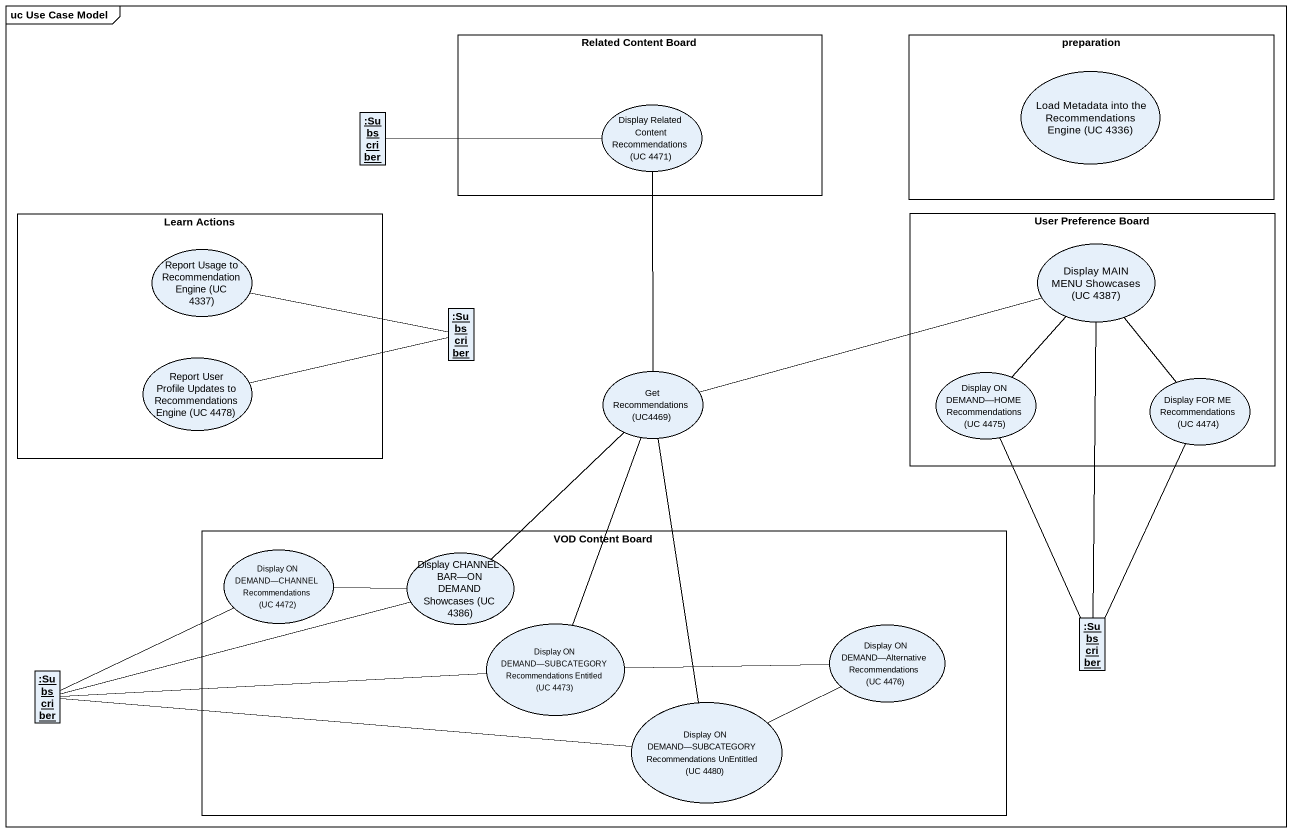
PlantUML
@startuml
mainframe uc Use Case Model
allowmixing
hide circle
hide empty members
rectangle "Related Content Board" as Related_Content_Board {
  usecase "Display Related Content Recommendations (UC 4471)" as Display_Related_Content
}
rectangle preparation {
  usecase "Load Metadata into the Recommendations Engine (UC 4336)" as Load_Metadata_into_the
}
object ":Subscriber" as Subscriber
rectangle "Learn Actions" as Learn_Actions {
  usecase "Report Usage to Recommendation Engine (UC 4337)" as Report_Usage_to
  usecase "Report User Profile Updates to Recommendations Engine (UC 4478)" as Report_User_Profile_Updates
}
rectangle "User Preference Board" as User_Preference_Board {
  usecase "Display MAIN MENU Showcases (UC 4387)" as Display_MAIN_MENU_Showcases
  usecase "Display ON DEMAND—HOME Recommendations (UC 4475)" as Display_ON_DEMAND_HOME
  usecase "Display FOR ME Recommendations (UC 4474)" as Display_FOR_ME
}
object ":Subscriber" as Subscriber_2
usecase "Get Recommendations (UC4469)" as Get_Recommendations_UC4469
rectangle "VOD Content Board" as VOD_Content_Board {
  usecase "Display ON DEMAND—CHANNEL Recommendations (UC 4472)" as Display_ON_DEMAND_CHANNEL
  usecase "Display CHANNEL BAR—ON DEMAND Showcases (UC 4386)" as Display_CHANNEL_BAR_ON
  usecase "Display ON DEMAND—SUBCATEGORY Recommendations Entitled (UC 4473)" as Display_ON_DEMAND
  usecase "Display ON DEMAND—Alternative Recommendations (UC 4476)" as Display_ON_DEMAND_2
  usecase "Display ON DEMAND—SUBCATEGORY Recommendations UnEntitled (UC 4480)" as Display_ON_DEMAND_3
}
object ":Subscriber" as Subscriber_3
object ":Subscriber" as Subscriber_4
Display_Related_Content -left- Subscriber
Display_Related_Content -- Get_Recommendations_UC4469
Report_Usage_to -right- Subscriber_2
Display_MAIN_MENU_Showcases -left- Get_Recommendations_UC4469
Display_MAIN_MENU_Showcases -- Display_ON_DEMAND_HOME
Display_MAIN_MENU_Showcases -- Display_FOR_ME
Display_MAIN_MENU_Showcases -- Subscriber_3
Report_User_Profile_Updates -right- Subscriber_2
Get_Recommendations_UC4469 -- Display_CHANNEL_BAR_ON
Get_Recommendations_UC4469 -- Display_ON_DEMAND
Display_FOR_ME -- Subscriber_3
Display_ON_DEMAND_CHANNEL -right- Display_CHANNEL_BAR_ON
Display_ON_DEMAND_CHANNEL -left- Subscriber_4
Display_ON_DEMAND_2 -left- Display_ON_DEMAND
Subscriber_3 -up- Display_ON_DEMAND_HOME
Subscriber_4 -right- Display_CHANNEL_BAR_ON
Subscriber_4 -right- Display_ON_DEMAND
Subscriber_4 -right- Display_ON_DEMAND_3
Display_ON_DEMAND_3 -up- Get_Recommendations_UC4469
Display_ON_DEMAND_3 -right- Display_ON_DEMAND_2
@enduml
